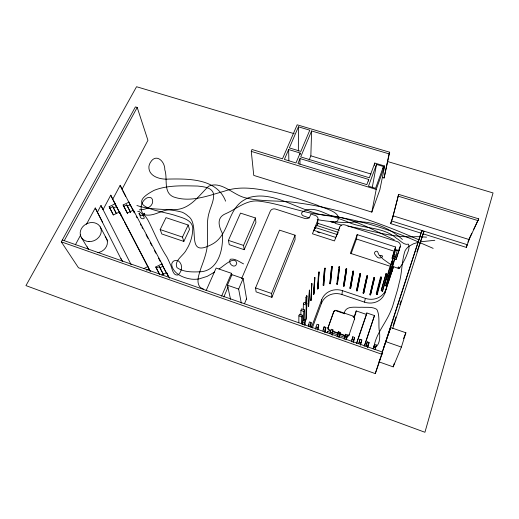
<?xml version="1.0" encoding="UTF-8"?>
<svg xmlns="http://www.w3.org/2000/svg" width="519" height="519" viewBox="0 0 519 519"><rect width="100%" height="100%" fill="white"/><g stroke="black" fill="none" stroke-linecap="round" stroke-linejoin="round"><path stroke-width="0.78" d="M298.36 151.023L298.425 126.824L309.798 130.185L300.858 151.399L289.349 147.915L298.425 126.824M298.834 322.786L298.879 315.85L299.495 314.216L302.369 315.215L302.201 324.492M299.982 164.121L300.014 158.567L368.73 179.477L368.458 181.073M300.157 154.636L300.164 153.034L288.642 149.55L284.399 159.411L295.986 162.953L300.164 153.034M300.864 315.169L300.923 310.466L301.539 308.844L304.406 309.837L304.153 320.041M301.643 323.772L301.753 316.85L302.369 315.215M302.499 324.764L302.551 322.37L303.583 319.633L305.315 320.236L305.172 325.063M303.265 309.603L303.381 304.017L303.991 302.408L306.852 303.394L306.353 318.588L305.775 320.126L303.738 319.419M303.576 320.833L303.797 311.458L304.406 309.837M304.225 325.368L304.283 322.98L305.315 320.236M305.775 303.602L305.957 297.426L306.56 295.83L306.995 295.979L306.495 311.491M306.223 302.979L306.392 297.575L306.995 295.979M305.775 320.126L306.242 305.003L306.852 303.394M309.026 160.241L310.849 155.836L311.614 130.963L389.075 153.871L384.079 178.004L382.542 177.537M306.32 303.589L306.56 295.83M308.539 306.346L309.35 290.089M308.656 306.392L309.473 290.127M308.292 326.23L309.382 321.903L311.121 322.507L310.875 327.301M310.862 300.229L311.802 283.705L311.257 299.8L310.862 300.229L311.257 299.8M311.056 300.3L311.802 283.705M310.025 326.84L311.121 322.507M336.247 236.593L337.032 234.51L315.124 227.452L315.059 228.769L316.395 225.363L338.187 232.369L337.408 234.432M313.567 294.215L314.702 277.457L314.079 293.858L313.567 294.215L314.702 277.457M317.576 224.617L317.823 220.095A4.055 3.607 2.3 0 0 315.325 215.482L310.894 214.068L309.999 216.313A4.042 3.588 1.1 0 1 304.828 218.473L275.446 209.06A4.022 3.568 -3.5 0 0 270.276 211.194L241.595 278.664M313.839 294.338L314.988 277.581M317.498 288.824L318.582 272.332L318.997 271.943L318.173 288.713L317.498 288.824L317.894 288.454L318.997 271.943M317.784 289.083L318.88 272.598L319.295 272.209M315.812 329.39L315.98 327.028L316.992 324.271L318.737 324.881L318.361 329.643M317.55 330L317.725 327.638L318.737 324.881M312.289 328.099L321.391 303.498L321.702 299.742A16.543 15.44 12.4 0 1 342.469 290.646L365.363 298.367A16.452 15.006 15.4 0 0 385.967 289.258L393.292 267.298L391.761 266.798M323.129 285.022L324.511 268.355L325.043 268.128L323.85 285.203L323.343 285.424L323.129 285.022L323.635 284.795L325.043 268.128M323.343 285.424L324.511 268.355M322.935 331.109L324.09 326.782L325.841 327.392L325.342 332.115M323.934 328.358L324.09 326.782M324.602 332.497L325.841 327.392M329.883 283.244L331.622 266.5L332.212 266.448L330.506 283.731L329.948 283.776L329.883 283.244L330.441 283.199L332.212 266.448M329.948 283.776L331.622 266.5M335.728 237.974L335.787 237.449L313.8 230.345L313.781 230.884L315.124 227.452M327.327 332.66L327.483 331.291L330.454 332.335M330.94 330.992L329.409 330.46A2.186 2.07 14.5 0 1 328.047 327.787L333.756 311.647A2.167 2.031 13.1 0 1 336.494 310.44L353.192 316.168A2.186 2.044 17.4 0 1 354.587 318.809L354.49 319.289A2.18 2.037 17.5 0 0 353.244 316.713M339.517 228.574L339.686 227.088A4.107 3.652 6.9 0 1 344.856 224.896L397.418 241.653A4.204 3.724 14.6 0 1 400.246 246.454L396.062 259.513L394.732 259.085M369.956 294.818L374.004 277.393L374.601 277.477L374.471 278.612L370.527 294.902L369.956 294.818L374.004 277.393M370.527 294.902L374.601 277.477M329.409 330.46L329.468 329.993A2.186 2.07 14.4 0 1 328.105 327.32M329.993 333.594L331.18 329.267L332.939 329.883L332.212 335.352M336.779 284.153L339.017 266.798L339.601 266.909L337.46 283.646L337.337 284.263L336.779 284.153L336.902 283.536L337.46 283.646M328.047 327.787L333.756 311.647M337.337 284.263L339.601 266.909M331.745 334.204L332.939 329.883M336.494 310.44L336.422 310.933L344.759 313.794M321.391 303.498A16.336 15.278 12.8 0 1 341.898 294.5L342.469 290.646M343.448 286.066L346.173 268.719L346.737 268.907L344.227 285.567L343.987 286.248L343.448 286.066L346.173 268.719M343.987 286.248L346.737 268.907M337.019 336.857L338.362 331.764L340.127 332.381L339.374 337.032M337.999 334.093L338.362 331.764M338.777 337.467L340.127 332.381M356.456 239.012L357.182 234.614L395.595 247.018L394.388 251.306L356.456 239.012L351.078 253.823M349.955 288.395L353.063 271.054L353.634 271.242L350.766 287.811L350.494 288.577L349.955 288.395L353.063 271.054M350.494 288.577L353.634 271.242M374.368 165.431L374.789 163.057L384.683 166.015L379.889 189.669L371.825 212.115L253.752 175.403L251.28 151.386L251.981 149.491L282.479 158.82L297.166 124.813L389.672 152.216L384.079 178.004M344.162 339.355L345.55 334.268L347.321 334.891L346.445 339.504M372.298 187.346L376.496 164.432L383.463 166.521L382.99 168.883M345.129 336.584L345.55 334.268M345.92 339.971L347.321 334.891M356.527 290.757L360.024 273.409L360.595 273.597L357.37 290.082L357.072 290.938L356.527 290.757L360.024 273.409M371.825 212.115L376.21 189.416L384.683 166.015M357.072 290.938L360.595 273.597M339.017 266.798L338.888 267.441L339.478 267.551M346.887 336.468A2.206 2.076 19.5 0 0 349.008 335.099L349.099 334.638A2.206 2.082 19.4 0 1 346.977 336.007M353.095 316.655L353.192 316.168M355.924 312.393L356.222 310.933L366.498 314.436L356.663 343.338M351.324 341.865L352.771 336.786L354.548 337.408L353.543 341.989M352.446 338.317L352.771 336.786M363.086 293.06L366.972 275.712L367.543 275.907L363.962 292.301L363.631 293.241L363.086 293.06L366.972 275.712M363.631 293.241L367.543 275.907M353.089 342.482L354.548 337.408M341.898 294.5L364.5 302.142L365.363 298.367M344.318 312.743C346.238 305.166 355.898 307.709 361.691 307.229C366.446 307.559 371.675 306.625 376.048 308.928A4.6 4.243 19.9 0 1 377.164 310.012C380.219 316.999 378.001 325.108 379.558 332.491C379.973 337.545 379.96 343.967 375.49 347.295M358.7 343.63L360.017 339.316L361.808 339.939L360.478 345.245M359.096 343.111L360.017 339.316M366.505 314.43L366.855 312.976L374.478 315.571L364.585 345.745M360.478 344.253L361.808 339.939M420.786 233.083L390.677 223.611L393.104 215.82L469.131 239.551L466.341 247.407L423.102 233.81M398.657 194.366L392.416 218.564L398.657 194.366L478.713 218.856L467.866 242.178M376.275 293.488L380.524 277.133L381.089 276.964L381.556 278.152L377.255 294.468L376.716 294.623L376.275 293.488L376.807 293.332L381.089 276.964M376.716 294.623L380.991 278.314L380.524 277.133M365.947 346.167L367.296 341.852L369.087 342.482L367.608 347.743M381.225 290.517L386.11 273.61L387.239 274.493L382.652 290.964L382.295 291.36L381.225 290.517L386.11 273.61M366.265 345.622L367.296 341.852M382.295 291.36L387.239 274.493M393.396 258.65L392.066 258.222L395.595 247.018M384.631 285.405L389.484 268.18L390.956 268.66L386.032 285.872L384.631 285.405L384.8 284.912L386.194 285.372M367.731 346.796L369.087 342.482M388.238 279.514L388.076 280.007L393.091 262.556L391.527 262.05L386.597 279.52M390.184 267.739L393.558 255.75L395.199 256.276L390.093 273.98L390.256 273.494M391.988 262.523L393.117 258.456M393.493 257.203L395.64 249.6L397.359 250.152L392.169 268.096L392.325 267.609M386.032 285.872L390.956 268.66M364.5 302.142A16.245 14.856 15.8 0 0 384.851 293.138L385.967 289.258M384.851 293.138L393.292 267.298M396.062 259.513L400.246 246.454M466.341 247.407L466.996 245.169M373.219 348.716L374.601 344.402L376.405 345.031L375.003 349.501M373.232 348.885L374.601 344.402M393.175 366.868L401.401 347.075L405.884 332.757L390.645 327.541L379.065 361.892L393.175 366.868L394.343 363.164M392.669 328.683L423.9 231.578L421.759 230.91L382.166 352.31M122.289 188.851L147.934 140.312L137.211 107.446L135.407 106.895L61.3 241.854L78.473 267.765L375.276 373.609L379.908 359.511M388.919 332.53L421.759 230.91M62.319 239.992L382.698 352.142L381.99 354.321L61.3 241.854M393.143 325.549L395.867 317.096M399.825 304.796L401.064 300.955M376.405 345.031L375.471 347.866L373.667 347.23M393.091 262.556L392.915 263.068L391.358 262.562L391.527 262.05M395.199 256.276L395.03 256.788L393.389 256.256L393.558 255.75M397.359 250.152L397.191 250.658L395.472 250.106L395.64 249.6M392.066 258.222L394.135 252.078M389.484 268.18L389.308 268.699L390.781 269.179M364.182 346.27L374.478 315.571M356.449 343.559L366.855 312.976M390.677 223.611L392.169 219.284M383.353 348.632L390.645 327.541M416.906 251.793L423.9 231.578M346.809 338.051L347.594 335.793M353.867 317.712L356.222 310.933M354.477 316.862L355.774 313.119M349.008 335.099L354.587 318.809M375.276 373.609L382.698 352.142M326.938 332.809L327.483 331.291M383.463 166.521L375.555 188.326L368.503 186.165L376.496 164.432M389.075 153.871L389.672 152.216M357.182 234.614L350.39 253.304L390.23 266.299M368.73 179.477L366.829 184.628L297.925 163.543L300.014 158.567M374.789 163.057L369.359 177.77L300.709 156.913L311.614 130.963M311.368 327.619L321.702 299.742M339.686 227.088L334.47 240.933L312.451 233.797L317.823 220.095M316.59 225.999L317.647 223.293L339.322 230.248M271.898 297.335L271.567 293.469L295.045 235.191L279.514 230.131L255.569 287.954L256.094 291.873L271.898 297.335L295.071 239.635L295.045 235.191M312.01 283.783L311.595 284.224M403.451 338.693L405.884 332.757M244.475 303.784L246.564 298.769M241.303 303.102L238.643 289.083L243.132 278.502L231.967 274.668L227.419 285.191L230.579 299.346M223.793 297.004L228.198 286.793M244.196 249.697L255.932 222.482L255.432 217.961L240.511 213.114L228.412 240.375L229.242 244.689L244.196 249.697L243.547 245.429L255.432 217.961M221.594 296.154L231.48 273.312L216.131 268.057L206.075 290.718M183.843 241.426L189.487 229.469L188.189 225.025L166.022 217.643L160.17 229.58L161.805 233.972L183.843 241.426L182.467 237.099L188.189 225.025M468.372 240.446L471.816 233.252M473.542 229.651L478.713 218.856M128.991 202.669L130.84 206.147L120.174 185.27L112.688 199.361L110.761 195.189L103.034 209.663L100.965 205.518L97.397 212.174M75.378 244.806L80.724 234.893M86.452 224.273L95.23 207.996L102.522 222.067M64.246 240.667L137.211 107.446M219.024 268.92C222.502 267.22 234.867 254.634 236.768 263.23C235.574 269.322 228.165 264.534 229.936 259.928L230.715 259.143C235.425 258.456 239.531 261.978 243.547 263.892M214.594 272.06L207.25 276.348L199.186 278.885A26.437 23.796 -16.9 0 1 191.407 279.138C183.622 278.041 174.157 274.188 171.86 265.916C170.466 260.772 177.323 258.248 180.035 262.569C182.909 266.266 181.488 272.274 177.939 275.018C172.308 275.946 172.256 267.136 170.005 263.73A99.44 86.66 -32.8 0 0 166.696 256.678C158.944 245 154.117 231.85 147.636 219.556A78.064 66.996 -28.2 0 0 145.125 216.001C139.501 211.758 139.987 203.604 145.138 199.166C147.033 197.201 151.334 196.221 152.456 199.491C154.247 206.724 145.086 210.02 139.358 209.825M161.818 275.122L166.657 272.663L169.642 278.268M159.502 274.279L156.29 268.174L159.378 266.617L163.68 274.739M143.737 268.634L147.941 266.513L119.506 211.973L113.389 214.944L109.146 206.711L115.231 203.772L117.132 207.879M146.527 270.191L149.024 268.926L150.095 270.983M156.29 268.174L155.778 266.98L161.973 263.853L133.409 210.156L127.402 213.082L123.133 204.973L129.114 202.079M127.635 213.744L123.73 206.335L126.714 204.888L130.632 212.284M130.496 212.277L127.304 206.238L130.269 204.797L134.544 212.835L133.409 210.156M109.146 206.711L109.801 208.087L112.837 206.62L116.379 213.445M112.837 206.62L113.479 207.983L116.503 206.523L120.752 214.678M324.738 268.784L325.27 268.55M380.991 278.314L381.556 278.152M418.749 242.185L413.552 243.755L408.953 246.291A16.245 14.331 18.2 0 0 404.963 251.073C401.57 261.401 402.212 272.67 399.117 283.153A304.705 261.978 -24.2 0 1 397.625 289.44L392.546 306.573A84.811 78.343 4.5 0 1 391.099 310.122C386.311 322.76 375.75 333.769 373.946 347.179M420.182 241.835L434.818 240.291M379.655 255.38C386.824 255.199 378.889 260.577 376.664 256.444A8.116 7.247 13.6 0 1 375.438 255.017C372.344 252.409 377.527 248.951 378.15 252.98A8.155 7.266 14.1 0 0 379.071 254.991L383.152 259.176L391.073 264.82M331.686 267.058L332.283 267.013M426.553 237.157L423.549 236.956A216.65 198.063 47 0 0 416.283 236.645C392.818 238.305 370.696 229.982 347.879 226.219M373.868 278.528L374.471 278.612M370.086 293.735L370.657 293.812M317.154 219.628C328.177 221.483 339.342 222.683 350.533 222.489C369.547 219.485 388.225 226.861 402.413 239.447M137.678 211.259C140.39 211.006 144.152 216.189 144.321 218.155C142.9 219.628 140.208 218.272 140.143 216.391A4.639 3.996 -20.5 0 0 140.104 215.703C140.331 213.685 137.788 211.895 139.507 214.697A3.97 3.425 -19.5 0 0 140.688 215.398C142.933 217.377 146.377 211.006 143.432 214.062L143.478 214.373C153.481 217.954 163.083 208.132 173.554 209.611C189.5 210.046 198.485 196.059 208.554 186.263C221.243 180.515 233.161 194.956 245.098 197.745C262.53 202.176 280.85 199.984 298.529 202.994C340.393 208.573 380.531 223.008 419.041 239.882M341.483 225.09L335.832 223.572A4.016 3.562 5.7 0 1 335.027 223.021C328.313 218.324 330.175 225.246 337.434 221.081C343.137 211.895 322.208 208.009 317.167 205.135C302.175 200.016 287.208 194.612 271.586 191.712C256.068 188.475 239.609 185.685 224.234 191.226C207.957 195.741 190.35 202.832 173.502 196.909C162.888 192.491 167.884 178.471 164.802 169.745C165.1 161.578 156.128 152.755 150.458 162.356A13.001 10.977 -15.1 0 0 148.895 166.69C148.376 176.752 160.903 179.814 168.889 179.061C189.214 178.692 217 178.666 225.622 201.171M136.886 205.466C151.516 210.708 167.481 207.944 182.15 212.219A22.434 19.741 -17.9 0 1 188.092 216.138C200.859 224.383 185.017 257.418 209.734 245.422A33.463 29.466 -14.3 0 0 214.023 243.119C229.645 232.882 227.517 208.93 244.747 199.653A22.641 20.118 -6 0 1 249.516 197.415C269.75 191.887 289.122 204.103 307.683 210.403C315.883 213.783 324.544 216.001 333.451 216.125C355.171 219.375 374.627 230.721 394.291 239.81M309.324 217.993L303.187 215.787L301.993 214.872L301.513 212.933C311.828 203.344 327.087 215.541 337.921 218.246A289.446 216.397 6.9 0 0 346.673 221.438C362.638 229.327 382.438 226.024 396.367 238.247C400.136 240.044 403.84 245.617 408.453 244.131C410.302 247.907 407.473 252.727 406.195 256.412A100.011 89.015 2.2 0 1 402.913 262.971L399.922 267.655L398.32 268.738L398.015 267.713L398.605 266.857C402.874 270.036 393.058 267.194 392.176 265.494M294.221 133.701L136.549 86.725L25.95 285.612L424.931 432.275L493.05 192.938L387.421 161.467M310.849 155.836L370.975 174.034M251.28 151.386L376.21 189.416M398.054 196.111L478.187 220.666M391.352 220.893L467.593 244.812M393.246 253.999L394.596 254.433M395.945 254.868L397.295 255.303M317.563 232.103L319.834 232.836M390.56 270.892L392.098 271.392M345.914 269.426L346.484 269.614M352.777 271.852L353.348 272.04M359.706 274.304L360.283 274.493M366.628 276.698L367.199 276.887M228.412 240.375L243.547 245.429M343.688 285.385L344.227 285.567M350.228 287.63L350.766 287.811M356.832 289.9L357.37 290.082M363.417 292.119L363.962 292.301M160.17 229.58L182.467 237.099M305.957 297.426L306.392 297.575M303.381 304.017L306.242 305.003M255.569 287.954L271.567 293.469M300.923 310.466L303.797 311.458M227.419 285.191L238.643 289.083M386.052 341.749L401.401 347.075M298.879 315.85L301.753 316.85M329.468 329.993L330.934 330.506M332.4 331.018L338.265 333.068M339.731 333.581L345.596 335.624M332.471 331.524L337.83 333.399M339.355 333.931L345.479 336.072M315.98 327.028L317.725 327.638M302.551 322.37L304.283 322.98M323.09 329.546L324.842 330.155M330.188 332.043L331.946 332.66M337.376 334.547L339.141 335.164M344.577 337.065L346.355 337.681M351.804 339.588L353.588 340.217M359.064 342.131L360.854 342.754M366.349 344.674L368.146 345.304M332.685 333.114L337.888 334.93M339.374 335.449L344.577 337.272M308.357 324.647L310.096 325.257M418.295 241.938C386.311 227.886 352.518 217.727 317.68 214.289C297.348 211.194 278.048 203.13 257.56 200.97C245.74 200.237 236.379 208.995 226.128 213.504C216.41 217.227 218.48 225.849 222.236 233.057C223.851 248.912 218.291 272.222 198.401 271.846C191.2 272.105 183.103 271.95 177.005 267.668C173.502 260.622 183.947 255.452 186.503 249.561C190.648 243.113 192.783 235.347 192.776 227.705C191.719 219.472 181.786 217.733 175.325 215.463C161.824 210.837 121.355 207.464 154.182 190.304C167.916 184.92 183.168 185.783 197.648 186.049C203.396 186.775 212.193 187.132 213.627 194.177C214.062 200.457 210.909 206.192 209.293 212.096C205.861 222.755 208.275 233.965 207.405 244.884C206.672 252.928 203.759 260.525 200.996 268.044C199.212 274.136 195.585 281.895 200.295 287.52L203.617 289.174M419.78 242.581L433.164 248.367M385.734 274.026L386.863 274.908M381.582 290.121L382.652 290.964M81.198 237.183L88.632 249.594M167.605 275.012L162.947 266.253L159.871 267.804L159.378 266.617M122.711 190.849L125.669 196.409M131.197 206.815L134.395 212.829M136.238 216.293L136.99 217.714M140.39 224.111L141.149 225.531M141.901 226.952L142.654 228.373M146.053 234.763L147.941 238.312M150.205 242.574L151.717 245.416M154.364 250.392L155.869 253.233M158.516 258.203L160.403 261.758M161.539 263.886L166.638 273.487M100.219 226.848L107.712 240.965M160.228 268.479L163.446 274.557M155.778 266.98L159.722 274.467M323.635 284.795L323.85 285.203M110.761 195.189L115.231 203.772M113.058 200.075L123.593 220.29M124.339 221.71L150.276 271.482M113.479 207.983L116.308 213.432M109.801 208.087L113.33 214.924M100.965 205.518L131.151 264.735M120.979 258.527L122.069 260.674M95.23 207.996L122.38 261.602M119.506 211.973L121.368 216.021M147.941 266.513L149.563 270.12M123.133 204.973L123.73 206.335M126.714 204.888L127.304 206.238M120.174 185.27L121.971 189.461M161.973 263.853L163.427 267.434M166.657 272.663L168.072 276.173M376.807 293.332L377.255 294.468M231.48 273.312L231.883 275.317M243.132 278.502L246.674 299.418M330.441 283.199L330.506 283.731M288.642 149.55L288.862 160.819M105.221 236.917A10.49 9.011 -25.7 0 1 106.499 246.337A10.49 9.011 -25.7 0 1 97.676 252.682M88.502 249.321A10.49 9.011 -25.7 0 1 87.27 246.817M399.033 248.835A4.152 3.685 14.9 0 1 398.981 250.755M317.33 221.762A4.009 3.575 2.4 0 1 317.66 224.357M333.691 312.14A2.167 2.031 13.2 0 1 335.002 310.913M88.983 241.588A10.828 9.225 -25.2 0 0 100.621 227.659A10.828 9.225 -25.2 0 0 82.592 226.939A10.828 9.225 -25.2 0 0 88.983 241.588"/></g></svg>
